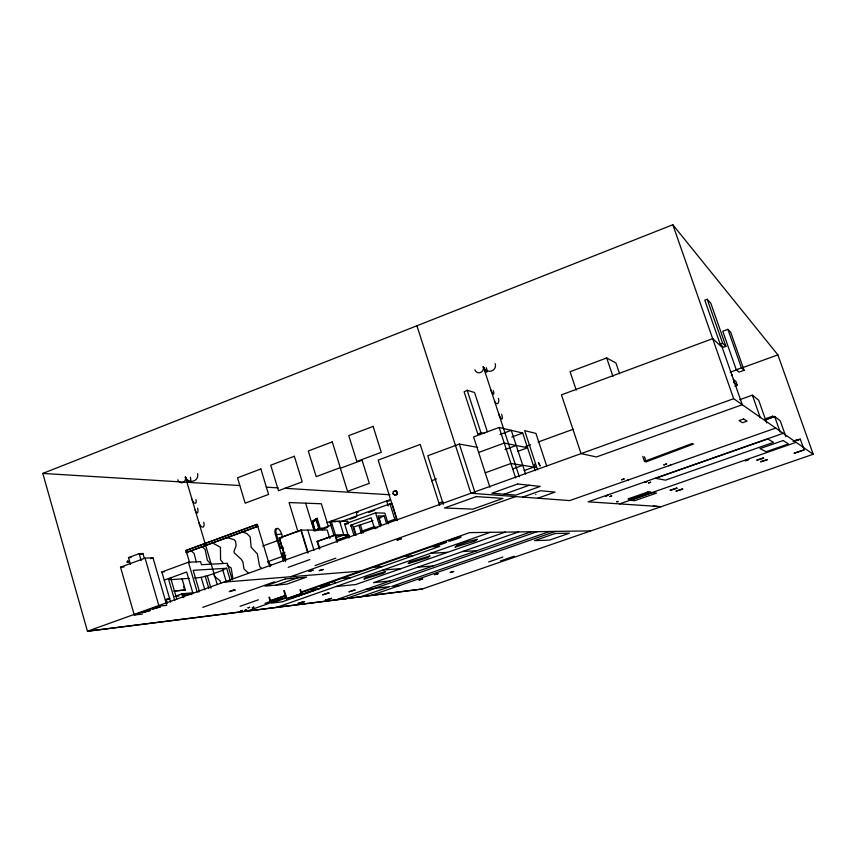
<?xml version="1.0" encoding="UTF-8"?>
<svg xmlns="http://www.w3.org/2000/svg" width="856" height="856" viewBox="0 0 856 856"><rect width="100%" height="100%" fill="white"/><g stroke="black" fill="none" stroke-linecap="round" stroke-linejoin="round"><path stroke-width="1.28" d="M732.03 375.281L731.377 375.335M731.58 375.313L732.212 375.27L731.57 375.602M734.362 381.369L733.967 381.359M268.57 563.023L268.602 562.948M268.506 562.649L268.399 562.328M268.495 563.12L268.698 562.574M268.484 563.43L268.399 562.809M395.611 495.239L392.904 493.73L393.311 491.569L396.435 490.927M394.455 495.175L396.424 494.458L396.831 492.296L395.279 490.852M392.904 493.73L395.108 495.217L397.066 494.5L397.484 492.339L395.932 490.895L393.311 491.569M329.196 582.647L334.782 581.449L334.878 583.203M799.269 439.577L798.627 439.535M793.052 441.354L800.307 439.128L799.836 439.513M314.205 529.768L311.702 521.582L317.159 518.287L320.411 528.88L319.438 529.126L316.185 518.533M313.564 520.737L317.159 518.287M314.976 530.859L312.365 522.353L316.132 519.795L318.764 528.355L315.928 530.239M312.365 522.353L315.586 520.33M316.313 530.132L319.16 528.259M315.789 530.581L321.974 528.248L322.519 529.992M320.069 529.49L321.974 528.248M731.794 375.495L731.966 375.056M191.316 594.599L191.905 594.192L182.039 595.188M487.321 431.713L474.556 392.508L467.151 390.261L464.134 391.834L477.883 434.185L480.451 434.516M477.883 434.185L480.944 432.697L484.55 433.478M153.117 608.595L155.278 607.771M797.61 440.369L798.38 440.048M42.8 473.432L672.837 224.764L777.879 354.865L813.2 454.269L422.222 589.014L87.451 631.236L42.8 473.432L239.637 485.534M707.195 299.268L704.788 300.178L720.174 344.112L723.555 347.247L725.942 346.37L710.79 303.163L707.195 299.268L722.603 343.213L725.942 346.37M619.594 373.751L615.946 362.998L606.69 357.958L570.075 371.707L576.227 390.079M642.76 456.376L644.461 461.384L692.204 443.462M644.461 461.384L646.194 461.801L693.66 443.997M727.878 329.335L722.764 331.24L736.278 369.771L739.006 372.135L744.078 370.284L730.714 332.31L727.878 329.335L741.435 367.898L744.078 370.284M535.845 494.361L535.76 494.468M130.465 564.393L128.496 557.598L139.154 553.639L142.952 553.511L144.257 558.026M140.598 554.388L142.952 553.511M720.174 344.112L722.603 343.213M142.321 614.105L134.285 615.015L120.525 567.196L145.06 558.123L152.978 557.791L166.46 604.122M535.096 470.682L522.716 433.05L499.144 427.465L473.593 436.924L489.91 487.235M477.734 447.378L459.362 444.071L427.786 455.745L443.301 504.345M150.549 558.69L152.978 557.791M500.086 434.463L511.267 430.343L525.605 474.042M185.666 550.59L256.811 524.364L258.031 526.312L186.234 552.527L185.666 550.59L257.442 524.364M511.824 437.063L522.716 433.05M478.632 452.471L504.238 443.076L527.564 447.784L517.848 451.315M292.645 597.509C287.434 599.885 302.243 594.642 292.645 597.509L294.582 597.285M297.374 595.84C292.153 598.226 306.972 592.973 297.374 595.84L299.3 595.626M302.275 594.118C297.043 596.504 311.873 591.261 302.275 594.118L304.19 593.904M306.865 592.502C301.612 594.888 316.463 589.645 306.865 592.502L308.77 592.288M311.584 590.833C306.341 593.229 321.15 587.976 311.584 590.833L313.478 590.64M170.644 602.121L161.859 571.968L188.427 562.232L200.55 561.632L201.449 564.692L227.354 563.302L232.276 579.822M505.029 449.593L516.243 445.495M283.454 561.012L275.429 534.572L281.667 534.144L282.426 536.659M736.278 369.771L741.435 367.898M285.893 559.663L279.324 537.975L300.852 530.132L327.174 529.971L329.817 538.531M164.245 580.154L186.672 571.979L192.953 593.379M431.499 480.783L436.517 478.964M525.616 446.565L530.645 444.745M538.167 442.006L573.306 429.231M730.189 372.2L737.712 369.46M742.74 367.631L777.879 354.865M168.728 579.234L170.783 578.474L176.828 599.179M262.642 546.075L277.355 540.714M326.939 522.663L390.347 499.583M338.216 521.732L339.586 521.24L343.812 534.914L336.151 537.675M320.24 529.19L331.443 525.113M340.164 521.946L389.983 503.852L392.101 503.938L396.927 519.282L394.819 519.25L387.329 521.946M323.846 528.73L327.57 527.371M349.911 519.26L356.117 517.013M368.519 512.509L374.725 510.251M346.38 521.796L347.729 521.304L348.488 523.754M485.234 472.812L510.914 463.503L533.898 467.055L524.161 470.565M348.981 538.039L344.658 524.086L375.559 512.883L384.847 513.108L388.207 523.84M281.667 534.144A6.174 2.493 69.8 0 0 277.269 528.323A6.174 2.493 69.8 0 0 276.435 534.208L280.661 548.15L282.962 547.316M194.569 577.982C204.755 577.768 214.011 573.22 223.566 570.043M230.307 580.443L226.69 568.277L222.688 569.722L226.305 581.887M353.86 534.925L350.832 525.167L371.194 517.794L374.586 528.644L377.774 527.499M734.844 386.238L737.337 385.328L736.01 381.541L733.25 379.326M350.404 525.926L352.501 525.167L355.518 534.904M512.744 468.949L522.749 465.332M373.023 520.651L353.689 527.05L356.182 535.086M381.369 525.563L378.973 517.912L384.205 516.029L386.612 523.679M284.941 552.345L281.228 553.693L284.674 553.543M319.309 548.857L317.052 541.516L334.942 535.054L348.435 534.85M317.052 541.516L334.043 535.567L329.763 521.689L335.766 521.732M173.8 591.164L185.345 589.977L182.061 578.731M267.414 561.836L285.851 555.191M167.348 603.277L166.246 599.489L169.905 598.173M174.785 596.407L182.093 593.775L193.306 592.748M439.139 503.039L442.894 501.691M336.954 540.179L349.323 535.728M361.114 531.394L374.853 526.44M336.248 540.607L347.44 536.584M813.2 454.269L733.678 398.703L87.451 631.236L422.222 589.014M134.285 615.015L158.991 606.134L166.802 605.31M739.83 399.677L752.36 395.172L758.705 400.244L766.687 422.928M793.64 441.022L797.46 439.738M288.215 567.325L309.84 559.567M504.205 494.201L529.275 485.245M315.04 565.57L335.852 558.144M202.776 607.364L274.498 581.802M290.516 576.751L515.569 496.576M522.674 497.101L540.553 490.734L555.041 492.104L537.803 498.224M765.35 418.755L772.636 416.177L774.413 417.535M764.922 419.868L774.637 416.433L780.233 420.778L785.84 436.624M765.713 419.793L773 417.214L772.636 416.177M240.065 606.305L258.448 599.799M268.977 597.242L270.068 600.858L285.808 595.423L284.353 590.597M285.808 595.423L270.068 600.858M265.018 603.352L282.801 597.081M247.395 610.981L286.332 597.253M301.408 591.935L469.602 532.625L590.533 530.902M286.46 597.852L271.62 603.084L282.266 601.811L439.716 546.385L431.488 546.738L301.291 592.62M283.85 590.651L286.246 598.804L301.622 593.497L300.488 589.741M325.869 584.723L319.866 586.831L324.21 586.392L330.17 584.295L325.869 584.723L325.665 584.06M286.246 598.804L301.622 593.497M775.707 428.064L569.711 500.589L470.886 493.259L416.915 325.772M276.167 607.557L490.285 532.325M783.208 433.307L588.115 501.809L661.399 506.666M505.265 532.111L355.732 584.52L335.884 586.574M518.661 531.918L373.505 582.668L390.186 580.935M327.195 599.853L331.614 598.312L325.226 600.099L327.227 599.842M335.445 600.035L531.202 531.747M537.204 531.662L374.425 588.382L366.09 589.335M345.535 598.751L375.709 588.233L390.036 586.595L360.569 596.846M619.53 503.895L796.101 442.317M748.872 459.479L744.998 460.838L748.326 459.672M549.68 531.48L391.748 586.403L399.773 585.483M370.809 595.541L555.458 531.405M766.912 459.597L760.535 461.812L767.383 459.833M488.637 561.953L502.857 557.042M500.407 560.969L514.253 556.186M177.684 596.375L178.851 595.979M276.146 585.108L297.695 577.875M127.694 560.648L127.587 560.68M127.812 562.007C132.509 560.573 124.997 561.889 127.041 562.178M156.252 607.6L157.301 607.311M317.726 529.928L317.704 530.506M311.702 521.582L312.665 521.347M182.424 595.006L183.89 594.802M248.368 607.781L247.801 607.846L249.717 607.3L249.16 607.375M309.947 589.57L320.048 588.521M166.246 599.489L168.857 599.232M341.416 578.474L351.046 577.607M174.453 590.929L185.345 589.977M382.825 570.085L401.218 568.577M417.696 567.218L433.136 565.955M223.93 582.123L360.44 571.113M373.259 567.25L382.407 566.565M170.644 579.694L189.251 578.367M170.783 578.474L168.386 578.645L174.795 600.634M161.859 571.968L164.352 571.819M226.69 568.277L193.189 570.321L199.469 591.657L197.137 591.87L188.427 562.232M404.064 556.4L412.72 555.886M430.611 553.297L447.506 552.355M462.625 551.51L476.792 550.729M120.525 567.196L124.013 567.014M128.496 557.598L131.064 557.502M186.234 552.527L186.918 552.505M190.792 550.847L191.466 550.825M280.661 548.15L283.261 548.065M201.877 546.77L202.54 546.749M212.17 542.971L212.834 542.961M268.859 563.409L268.741 562.638M279.324 537.975L281.977 537.932M226.776 537.589L227.429 537.579M335.231 535.546L349.398 535.3M242.045 531.972L242.676 531.972M350.832 525.167L352.501 525.167M344.658 524.086L347.097 524.097M347.729 521.304L331.197 521.165L337.371 541.174M378.973 517.912L380.546 517.944M384.205 516.029L378.106 515.911L381.113 525.53M358.439 512.102L356.096 512.048L357.262 515.815M653.246 506.121L656.616 506.281M389.18 501.06L386.634 500.931L388.207 505.971M396.424 494.458L397.066 494.5M266.237 487.16L278.211 487.899M284.855 488.305L389.929 494.768M396.831 492.296L397.484 492.339M629.513 498.513L631.889 498.738M647.318 492.296L649.554 492.585M535.642 467.43L534.369 465.707L534.593 464.23M626.603 480.558L628.443 479.906M268.891 563.794L268.666 562.788M668.632 465.76L670.815 464.99M227.161 537.589L234.287 539.74L235.528 541.356L236.16 545.561L233.988 551.264L234.212 552.816L241.413 559.46L242.901 561.985L243.992 568.951L247.994 572.739M242.419 531.972L246.838 533.545L250.155 536.883L251.183 547.316L257.346 553.907L259.668 566.576L261.797 568.555M212.556 542.961L220.441 547.273L220.559 559.77L222.913 562.799M227.065 565.292L231.141 567.903L232.864 578.207M733.678 382.45L737.337 385.328M191.198 550.836L194.087 553.361L196.313 561.996M202.273 546.749L205.151 549.424L207.355 560.306L211.272 564.5M800.307 439.128L803.698 448.705M774.637 416.433L780.169 432.109M752.36 395.172L760.278 417.696M672.837 224.764L733.678 398.703M220.794 583.043L219.96 580.646L214.385 576.281L213.54 573.145M644.504 456.826L646.194 461.801M606.69 357.958L612.95 376.426M546.674 465.932L535.931 433.404L524.664 430.654L537.557 469.837M519.303 476.739L483.266 366.603A4.622 4.387 -71.5 0 1 480.484 372.52A4.622 4.387 -71.5 0 1 474.898 369.803M499.144 427.465L515.654 477.98M467.151 390.261L480.944 432.697M459.362 444.071L475.091 492.831M439.642 505.275L420.232 444.435L378.17 460.089L397.195 520.544M389.983 503.852L394.819 519.25M375.559 512.883L379.893 526.74M360.494 525.188L362.987 533.192M358.867 525.177L361.371 533.213M334.942 535.054L337.221 542.415M328.404 526.697L321.342 503.767L289.06 502.547L297.995 531.822M312.761 522.246L315.361 530.763M317.608 541.495L319.855 548.835M305.635 503.178L314.131 530.913M307.807 530.089L313.992 550.312M307.871 551.831L301.248 530.132L279.43 538.082L285.99 559.706M300.852 530.132L307.882 553.147M300.007 589.795L301.151 593.55M285.637 560.413L283.422 553.094L282.801 553.115L285.39 561.664M281.849 553.661L283.7 559.76M285.979 596.247L286.728 598.751M269.94 566.672L257.774 526.312L186.64 552.505L189.636 562.713M256.811 524.364L257.41 526.312M269.49 597.188L270.207 599.596M217.242 584.53L185.367 476.899A6.345 6.067 5 0 0 193.21 481.136A6.345 6.067 5 0 0 197.565 473.668M207.355 575.917L210.993 588.233M205.173 576.067L208.821 588.425M201.214 577.511L204.851 589.848M183.612 586.456L184.714 590.212M183.323 595.006L183.954 597.146M182.093 593.775L183.205 597.574M145.06 558.123L158.991 606.134M139.154 553.639L141.122 560.455M329.057 582.829L329.207 583.503M501.616 414.325A5.414 1.284 69.6 0 1 501.776 419.001A5.414 1.284 69.6 0 1 498.609 413.512M486.358 367.748A5.404 1.273 69.1 0 1 486.454 372.21A5.404 1.273 69.1 0 1 483.266 366.603A6.484 6.035 42.2 0 0 491.205 371.119A6.484 6.035 42.2 0 0 495.185 363.533M493.27 390.636A4.248 1.006 69.3 0 1 493.366 394.22A4.248 1.006 69.3 0 1 490.873 389.865M498.406 398.329A4.152 2.226 78.2 0 1 497.711 403.486A4.152 2.226 78.2 0 1 494.479 400.875M275.439 534.572A6.174 2.493 69.8 0 1 277.034 528.88M190.374 477.241A5.168 2.311 68 0 1 189.315 481.939A5.168 2.311 68 0 1 185.367 476.899A4.419 3.98 -84.6 0 1 182.82 482.517A4.419 3.98 -84.6 0 1 177.802 479.799M203.728 522.278A5.179 2.333 69 0 1 202.722 527.178A5.179 2.333 69 0 1 198.806 522.256M197.565 508.1A3.97 1.402 77 0 1 197.49 512.83A3.97 1.402 77 0 1 195.179 510.037M195.928 499.53A4.066 1.819 68.5 0 1 195.114 503.296A4.066 1.819 68.5 0 1 192.033 499.39M270.699 565.26A1.669 0.696 70.3 0 1 270.871 564.361L269.458 564.446A1.873 0.781 70.3 0 1 270.368 566.244M397.227 539.997L401.378 538.713L397.227 539.997M794.24 453.22L804.126 449.903L794.24 453.22M142.599 612.618L150.067 610.521L142.599 612.618M152.4 609.065L160.307 606.851L152.4 609.065M365.48 577.565L363.95 579.095L383.841 573.092L385.532 571.519L365.48 577.565M127.555 561.825L128.368 561.632L127.555 561.825M410.056 561.91L408.151 563.58L428.032 557.588L430.087 555.886L410.056 561.91M457.318 545.315L455.018 547.134L474.887 541.163L477.348 539.301L468.564 541.377L457.318 545.315M309.037 571.348L313.061 570.214L309.037 571.348M319.299 570.588L323.236 569.465L319.299 570.588M260.855 468.96L237.519 477.798L245.158 503.178L268.591 494.426L260.855 468.96M294.357 456.259L270.721 465.225L278.478 490.723L302.211 481.864L294.357 456.259M332.267 441.889L308.278 450.984L316.196 476.642L340.271 467.644L332.267 441.889M373.12 426.406L348.767 435.64L356.834 461.459L381.284 452.321L373.12 426.406M362.056 460.175L340.378 468.275L347.557 491.355L369.3 483.34L362.056 460.175M712.663 338.644L561.45 394.862L581.053 453.616L596.439 456.954L742.27 404.717L722.207 347.429L712.663 338.644M476.3 496.587L444.467 508.004L472.908 509.106L502.975 498.385L476.3 496.587M517.623 484.004L491.858 493.238L515.858 495.11L540.264 486.411L517.623 484.004M233.207 590.18L229.194 591.614L235.304 589.987L233.207 590.18M285.294 578.902L265.018 586.135L286.899 584.124L306.587 577.137L285.294 578.902M743.597 418.969L739.017 420.596L742.58 422.725L747.063 421.131L743.597 418.969M241.884 610.531L240.547 611.013L242.462 610.467L241.884 610.531M253.451 607.268L252.113 607.739L254.007 607.193L253.451 607.268M246.089 609.964L244.752 610.435L246.646 609.889L246.089 609.964M624.088 478.921L621.67 479.777L624.088 478.921M666.599 463.931L663.914 464.872L666.599 463.931M302.468 601.896L297.888 603.501L304.608 601.64L302.468 601.896M327.185 593.24L322.562 594.856L329.25 593.005L327.185 593.24M767.757 438.978L655.546 478.322L665.487 480.152L773.524 442.37L767.757 438.978M607.771 495.314L605.556 496.095L607.771 495.314M646.858 481.607L644.397 482.463L646.858 481.607M611.655 495.934L609.964 496.523L611.655 495.934M650.614 482.238L648.602 482.945L650.614 482.238M353.378 590.255L348.906 591.817L355.261 590.041L353.378 590.255M783.144 440.54L759.989 448.64L766.163 451.7L788.43 443.943L783.144 440.54M617.262 501.498L616.523 501.755L618.203 501.573L617.262 501.498M648.334 491.836L628.026 498.92L630.904 499.187L651.02 492.179L648.334 491.836M652.689 492.585L630.444 500.332L634.617 500.707L656.552 493.077L652.689 492.585M676.4 488.134L670.066 490.328L677.224 488.262L676.4 488.134M763.188 457.96L756.661 460.228L763.723 458.206L763.188 457.96M421.74 579.063L418.884 580.058L422.789 578.956L421.74 579.063M437.223 573.734L434.356 574.729L438.24 573.627L437.223 573.734M682.093 489.033L675.908 491.184L682.874 489.161L682.093 489.033M555.159 533.481L534.486 540.66L549.552 540.093L569.465 533.192L555.159 533.481M452.835 571.573L450.053 572.546L453.787 571.487L452.835 571.573M540.018 465.857L538.467 462.561L540.018 465.857M436.742 545.636A6.334 0.567 -17.8 0 0 446.607 542.158A6.334 0.567 -17.8 0 0 438.711 543.999A6.334 0.567 -17.8 0 0 436.742 545.636M450.577 540.778A6.677 0.599 -17.8 0 0 461.02 537.108A6.677 0.599 -17.8 0 0 452.771 539.013A6.677 0.599 -17.8 0 0 450.577 540.778"/></g></svg>
